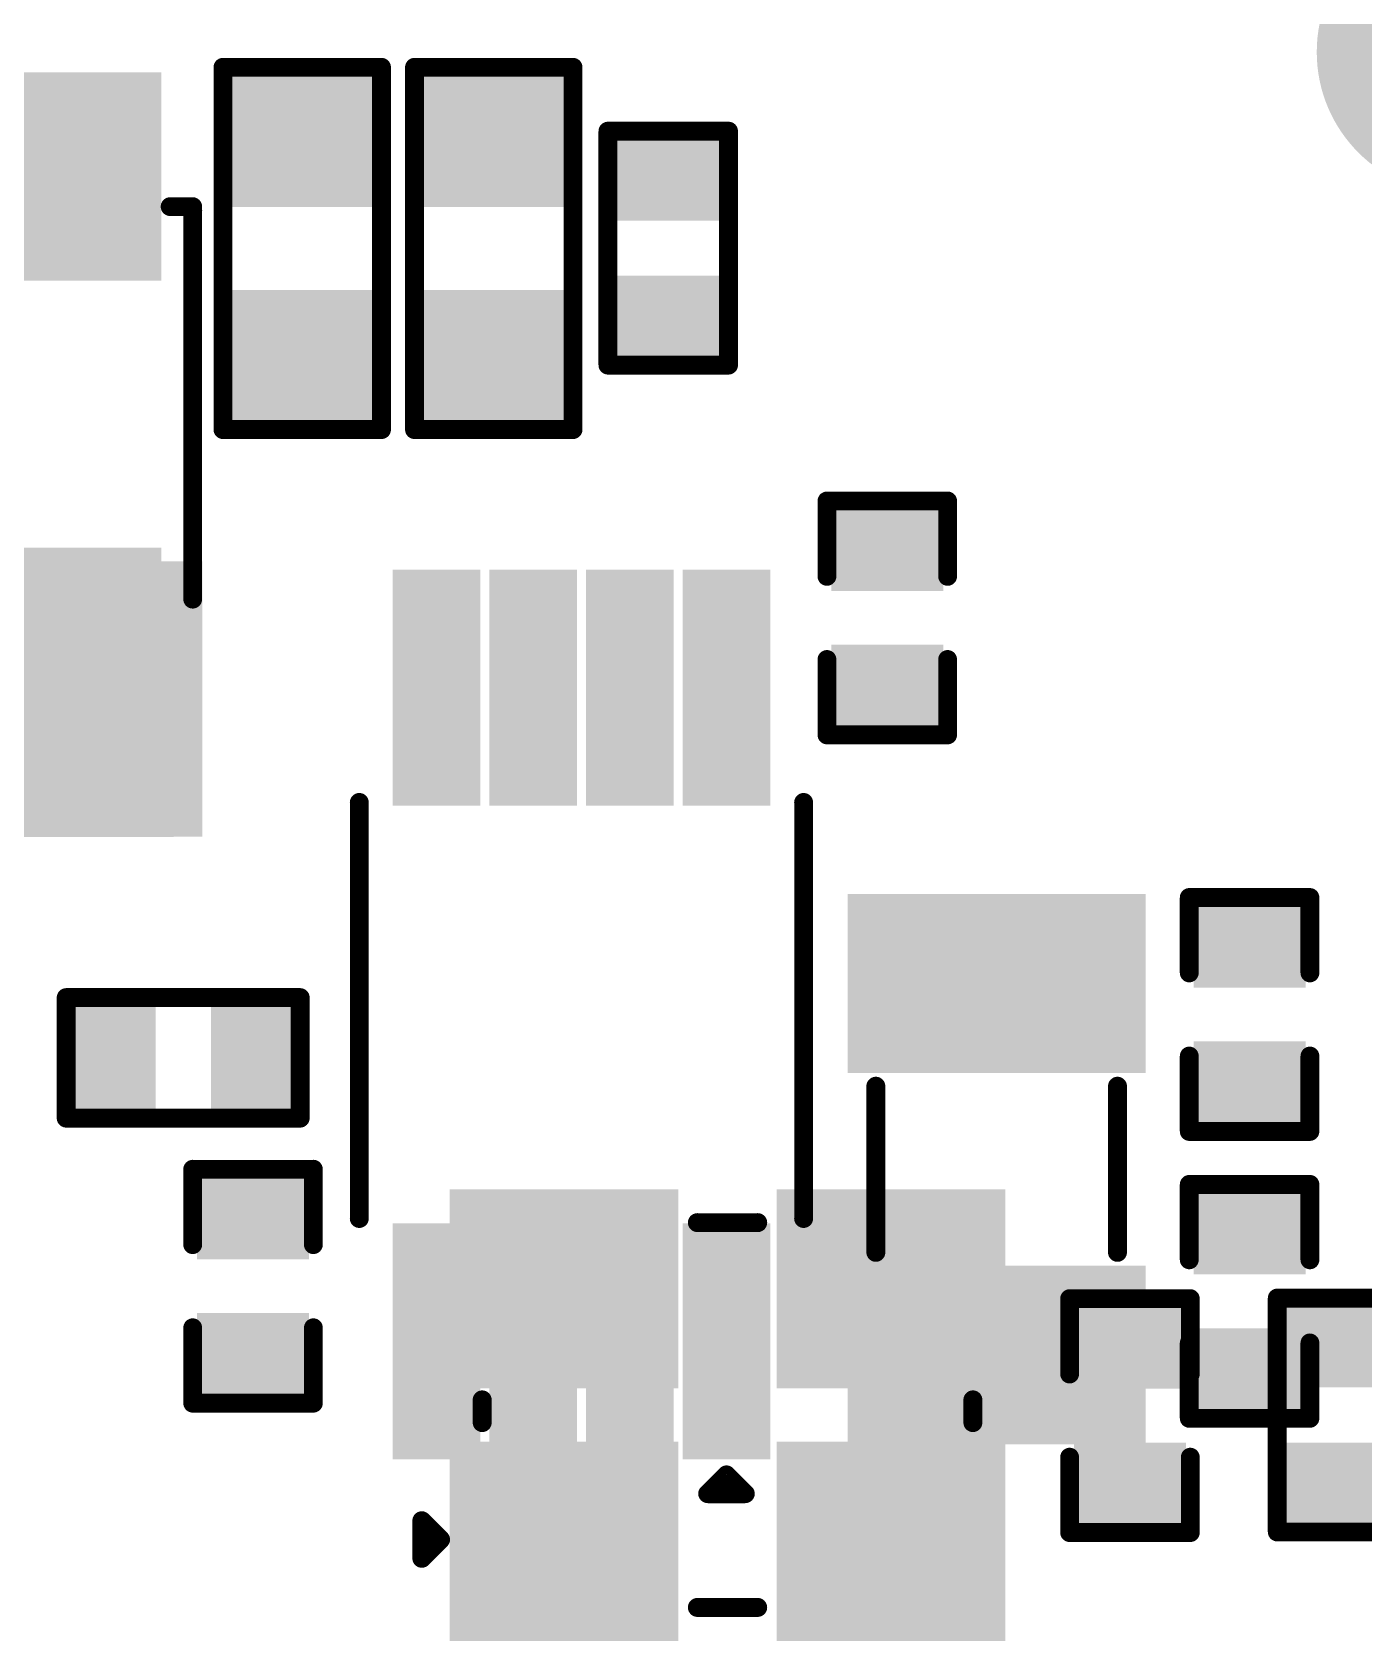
# Model space of a CAD drawing. Header units: inches. Extents: x -5 to 5450, y -4 to 5452.
# Drawn here: x 42.77 to 51.73, y 26.92 to 37.74 of the extents above; entities that cross this region are included whole.
import ezdxf

# ---------------------------------------------------------------- set-up
doc = ezdxf.new("R2010")
doc.units = ezdxf.units.IN
for name, color, linetype in [('Bottom Layer', 5, 'Continuous'), ('Bottom Overlay', 54, 'Continuous'), ('Bottom Paste', 16, 'Continuous'), ('Bottom Solder', 6, 'Continuous'), ('Ground', 76, 'Continuous'), ('Power', 16, 'Continuous'), ('Top Layer', 1, 'Continuous'), ('Top Overlay', 2, 'Continuous'), ('Top Paste', 8, 'Continuous'), ('Top Solder', 216, 'Continuous')]:
    doc.layers.add(name, color=color, linetype=linetype)

# ---------------------------------------------------------------- blocks, each defined once
blk = doc.blocks.new('SMD3215_2P_B_1')
at = {"layer": 'Bottom Layer'}
for points in [[(-1.75, 0.9), (-0.75, 0.9), (-0.75, -0.9), (-1.75, -0.9)], [(0.75, 0.9), (1.75, 0.9), (1.75, -0.9), (0.75, -0.9)]]:
    blk.add_hatch(color=5, dxfattribs=at).paths.add_polyline_path(points)
at = {"layer": 'Bottom Paste'}
for points in [[(-1.75, 0.9), (-0.75, 0.9), (-0.75, -0.9), (-1.75, -0.9)], [(0.75, 0.9), (1.75, 0.9), (1.75, -0.9), (0.75, -0.9)]]:
    blk.add_hatch(color=16, dxfattribs=at).paths.add_polyline_path(points)
at = {"layer": 'Bottom Solder'}
for points in [[(-1.852, 1.002), (-0.648, 1.002), (-0.648, -1.002), (-1.852, -1.002)], [(0.648, 1.002), (1.852, 1.002), (1.852, -1.002), (0.648, -1.002)]]:
    blk.add_hatch(color=6, dxfattribs=at).paths.add_polyline_path(points)
at = {"layer": 'Bottom Overlay'}
for points in [[(0.559, 0.813, 0.127, 0.127, 0), (-0.559, 0.813, 0.127, 0.127, 0)], [(0.559, -0.813, 0.127, 0.127, 0), (-0.559, -0.813, 0.127, 0.127, 0)]]:
    blk.add_lwpolyline(points, format="xyseb", dxfattribs=at)
for points in [[(-0.591, 0.813, 0.0635, 0.0635, 1), (-0.527, 0.813, 0.0635, 0.0635, 1)], [(0.527, 0.813, 0.0635, 0.0635, 1), (0.591, 0.813, 0.0635, 0.0635, 1)], [(-0.591, -0.813, 0.0635, 0.0635, 1), (-0.527, -0.813, 0.0635, 0.0635, 1)], [(0.527, -0.813, 0.0635, 0.0635, 1), (0.591, -0.813, 0.0635, 0.0635, 1)]]:
    blk.add_lwpolyline(points, format="xyseb", close=True, dxfattribs=at)
blk = doc.blocks.new('MCSJK_7U_12_00_10_10_80_B_10_3')
at = {"layer": 'Top Layer'}
for points in [[(-1.8, 1.45), (-0.4, 1.45), (-0.4, 0.25), (-1.8, 0.25)], [(0.4, 1.45), (1.8, 1.45), (1.8, 0.25), (0.4, 0.25)], [(-1.8, -0.25), (-0.4, -0.25), (-0.4, -1.45), (-1.8, -1.45)], [(0.4, -0.25), (1.8, -0.25), (1.8, -1.45), (0.4, -1.45)]]:
    blk.add_hatch(color=1, dxfattribs=at).paths.add_polyline_path(points)
at = {"layer": 'Top Paste'}
for points in [[(-1.8, 1.45), (-0.4, 1.45), (-0.4, 0.25), (-1.8, 0.25)], [(0.4, 1.45), (1.8, 1.45), (1.8, 0.25), (0.4, 0.25)], [(-1.8, -0.25), (-0.4, -0.25), (-0.4, -1.45), (-1.8, -1.45)], [(0.4, -0.25), (1.8, -0.25), (1.8, -1.45), (0.4, -1.45)]]:
    blk.add_hatch(color=8, dxfattribs=at).paths.add_polyline_path(points)
at = {"layer": 'Top Solder'}
for points in [[(-1.87, 1.52), (-0.33, 1.52), (-0.33, 0.18), (-1.87, 0.18)], [(0.33, 1.52), (1.87, 1.52), (1.87, 0.18), (0.33, 0.18)], [(-1.87, -0.18), (-0.33, -0.18), (-0.33, -1.52), (-1.87, -1.52)], [(0.33, -0.18), (1.87, -0.18), (1.87, -1.52), (0.33, -1.52)]]:
    blk.add_hatch(color=216, dxfattribs=at).paths.add_polyline_path(points)
at = {"layer": 'Top Overlay'}
for points in [[(-0.203, 1.295, 0.127, 0.127, 0), (0.203, 1.295, 0.127, 0.127, 0)], [(-1.651, -0.051, 0.127, 0.127, 0), (-1.651, 0.102, 0.127, 0.127, 0)], [(1.651, -0.051, 0.127, 0.127, 0), (1.651, 0.102, 0.127, 0.127, 0)], [(-2.057, -0.711, 0.127, 0.127, 0), (-1.93, -0.838, 0.127, 0.127, 0)], [(-2.057, -0.965, 0.127, 0.127, 0), (-2.057, -0.711, 0.127, 0.127, 0)], [(-2.057, -0.965, 0.127, 0.127, 0), (-1.93, -0.838, 0.127, 0.127, 0)], [(-0.203, -1.295, 0.127, 0.127, 0), (0.203, -1.295, 0.127, 0.127, 0)]]:
    blk.add_lwpolyline(points, format="xyseb", dxfattribs=at)
for points in [[(-0.235, 1.295, 0.0635, 0.0635, 1), (-0.171, 1.295, 0.0635, 0.0635, 1)], [(0.171, 1.295, 0.0635, 0.0635, 1), (0.235, 1.295, 0.0635, 0.0635, 1)], [(-1.683, 0.102, 0.0635, 0.0635, 1), (-1.619, 0.102, 0.0635, 0.0635, 1)], [(1.619, 0.102, 0.0635, 0.0635, 1), (1.683, 0.102, 0.0635, 0.0635, 1)], [(-1.683, -0.051, 0.0635, 0.0635, 1), (-1.619, -0.051, 0.0635, 0.0635, 1)], [(1.619, -0.051, 0.0635, 0.0635, 1), (1.683, -0.051, 0.0635, 0.0635, 1)], [(-2.089, -0.711, 0.0635, 0.0635, 1), (-2.026, -0.711, 0.0635, 0.0635, 1)], [(-2.089, -0.711, 0.0635, 0.0635, 1), (-2.026, -0.711, 0.0635, 0.0635, 1)], [(-1.962, -0.838, 0.0635, 0.0635, 1), (-1.899, -0.838, 0.0635, 0.0635, 1)], [(-1.962, -0.838, 0.0635, 0.0635, 1), (-1.899, -0.838, 0.0635, 0.0635, 1)], [(-2.089, -0.965, 0.0635, 0.0635, 1), (-2.026, -0.965, 0.0635, 0.0635, 1)], [(-2.089, -0.965, 0.0635, 0.0635, 1), (-2.026, -0.965, 0.0635, 0.0635, 1)], [(-0.235, -1.295, 0.0635, 0.0635, 1), (-0.171, -1.295, 0.0635, 0.0635, 1)], [(0.171, -1.295, 0.0635, 0.0635, 1), (0.235, -1.295, 0.0635, 0.0635, 1)]]:
    blk.add_lwpolyline(points, format="xyseb", close=True, dxfattribs=at)
blk = doc.blocks.new('MSOP_8_B_4')
at = {"layer": 'Bottom Layer'}
for points in [[(-2.925, 1.2), (-1.475, 1.2), (-1.475, 0.75), (-2.925, 0.75)], [(1.475, 1.2), (2.925, 1.2), (2.925, 0.75), (1.475, 0.75)], [(-2.925, 0.55), (-1.475, 0.55), (-1.475, 0.1), (-2.925, 0.1)], [(1.475, 0.55), (2.925, 0.55), (2.925, 0.1), (1.475, 0.1)], [(-2.925, -0.1), (-1.475, -0.1), (-1.475, -0.55), (-2.925, -0.55)], [(1.475, -0.1), (2.925, -0.1), (2.925, -0.55), (1.475, -0.55)], [(-2.925, -0.75), (-1.475, -0.75), (-1.475, -1.2), (-2.925, -1.2)], [(1.475, -0.75), (2.925, -0.75), (2.925, -1.2), (1.475, -1.2)]]:
    blk.add_hatch(color=5, dxfattribs=at).paths.add_polyline_path(points)
at = {"layer": 'Bottom Paste'}
for points in [[(-2.925, 1.2), (-1.475, 1.2), (-1.475, 0.75), (-2.925, 0.75)], [(1.475, 1.2), (2.925, 1.2), (2.925, 0.75), (1.475, 0.75)], [(-2.925, 0.55), (-1.475, 0.55), (-1.475, 0.1), (-2.925, 0.1)], [(1.475, 0.55), (2.925, 0.55), (2.925, 0.1), (1.475, 0.1)], [(-2.925, -0.1), (-1.475, -0.1), (-1.475, -0.55), (-2.925, -0.55)], [(1.475, -0.1), (2.925, -0.1), (2.925, -0.55), (1.475, -0.55)], [(-2.925, -0.75), (-1.475, -0.75), (-1.475, -1.2), (-2.925, -1.2)], [(1.475, -0.75), (2.925, -0.75), (2.925, -1.2), (1.475, -1.2)]]:
    blk.add_hatch(color=16, dxfattribs=at).paths.add_polyline_path(points)
at = {"layer": 'Bottom Solder'}
for points in [[(-2.995, 1.27), (-1.405, 1.27), (-1.405, 0.68), (-2.995, 0.68)], [(1.405, 1.27), (2.995, 1.27), (2.995, 0.68), (1.405, 0.68)], [(-2.995, 0.62), (-1.405, 0.62), (-1.405, 0.03), (-2.995, 0.03)], [(1.405, 0.62), (2.995, 0.62), (2.995, 0.03), (1.405, 0.03)], [(-2.995, -0.03), (-1.405, -0.03), (-1.405, -0.62), (-2.995, -0.62)], [(1.405, -0.03), (2.995, -0.03), (2.995, -0.62), (1.405, -0.62)], [(-2.995, -0.68), (-1.405, -0.68), (-1.405, -1.27), (-2.995, -1.27)], [(1.405, -0.68), (2.995, -0.68), (2.995, -1.27), (1.405, -1.27)]]:
    blk.add_hatch(color=6, dxfattribs=at).paths.add_polyline_path(points)
at = {"layer": 'Bottom Overlay'}
for points in [[(-1.373, 1.495, 0.127, 0.127, 0), (1.427, 1.495, 0.127, 0.127, 0)], [(-3.226, -0.849, 0.127, 0.127, 0), (-3.099, -0.976, 0.127, 0.127, 0)], [(-3.226, -0.849, 0.127, 0.127, 0), (-3.226, -1.103, 0.127, 0.127, 0)], [(-3.099, -0.976, 0.127, 0.127, 0), (-3.226, -1.103, 0.127, 0.127, 0)], [(-1.373, -1.495, 0.127, 0.127, 0), (1.427, -1.495, 0.127, 0.127, 0)]]:
    blk.add_lwpolyline(points, format="xyseb", dxfattribs=at)
for points in [[(-1.405, 1.495, 0.0635, 0.0635, 1), (-1.341, 1.495, 0.0635, 0.0635, 1)], [(1.395, 1.495, 0.0635, 0.0635, 1), (1.459, 1.495, 0.0635, 0.0635, 1)], [(-3.257, -0.849, 0.0635, 0.0635, 1), (-3.194, -0.849, 0.0635, 0.0635, 1)], [(-3.257, -0.849, 0.0635, 0.0635, 1), (-3.194, -0.849, 0.0635, 0.0635, 1)], [(-3.13, -0.976, 0.0635, 0.0635, 1), (-3.067, -0.976, 0.0635, 0.0635, 1)], [(-3.13, -0.976, 0.0635, 0.0635, 1), (-3.067, -0.976, 0.0635, 0.0635, 1)], [(-3.257, -1.103, 0.0635, 0.0635, 1), (-3.194, -1.103, 0.0635, 0.0635, 1)], [(-3.257, -1.103, 0.0635, 0.0635, 1), (-3.194, -1.103, 0.0635, 0.0635, 1)], [(-1.405, -1.495, 0.0635, 0.0635, 1), (-1.341, -1.495, 0.0635, 0.0635, 1)], [(1.395, -1.495, 0.0635, 0.0635, 1), (1.459, -1.495, 0.0635, 0.0635, 1)]]:
    blk.add_lwpolyline(points, format="xyseb", close=True, dxfattribs=at)
blk = doc.blocks.new('TL3340AF160QG_B_20')
at = {"layer": 'Ground'}
h = blk.add_hatch(color=76, dxfattribs=at)
edge = h.paths.add_edge_path()
edge.add_arc((-2.125, -0.075), 0.958, 0, 360)
at = {"layer": 'Power'}
h = blk.add_hatch(color=16, dxfattribs=at)
edge = h.paths.add_edge_path()
edge.add_arc((-2.125, -0.075), 0.958, 0, 360)
blk = doc.blocks.new('R___0603_B_22')
at = {"layer": 'Bottom Layer'}
for points in [[(-1.143, -0.4445), (-1.143, 0.4445), (-0.381, 0.4445), (-0.381, -0.4445)], [(0.381, -0.4445), (0.381, 0.4445), (1.143, 0.4445), (1.143, -0.4445)]]:
    blk.add_hatch(color=5, dxfattribs=at).paths.add_polyline_path(points)
at = {"layer": 'Bottom Paste'}
for points in [[(-1.143, -0.4445), (-1.143, 0.4445), (-0.381, 0.4445), (-0.381, -0.4445)], [(0.381, -0.4445), (0.381, 0.4445), (1.143, 0.4445), (1.143, -0.4445)]]:
    blk.add_hatch(color=16, dxfattribs=at).paths.add_polyline_path(points)
at = {"layer": 'Bottom Solder'}
for points in [[(-1.2446, -0.5461), (-1.2446, 0.5461), (-0.2794, 0.5461), (-0.2794, -0.5461)], [(0.2794, -0.5461), (0.2794, 0.5461), (1.2446, 0.5461), (1.2446, -0.5461)]]:
    blk.add_hatch(color=6, dxfattribs=at).paths.add_polyline_path(points)
at = {"layer": 'Bottom Overlay'}
for points in [[(1.2192, 0.5334, 0.127, 0.127, 0), (-1.2192, 0.5334, 0.127, 0.127, 0)], [(-1.2192, -0.5334, 0.127, 0.127, 0), (-1.2192, 0.5334, 0.127, 0.127, 0)], [(1.2192, -0.5334, 0.127, 0.127, 0), (1.2192, 0.5334, 0.127, 0.127, 0)], [(1.2192, -0.5334, 0.127, 0.127, 0), (-1.2192, -0.5334, 0.127, 0.127, 0)]]:
    blk.add_lwpolyline(points, format="xyseb", dxfattribs=at)
for points in [[(-1.25095, 0.5334, 0.0635, 0.0635, 1), (-1.18745, 0.5334, 0.0635, 0.0635, 1)], [(-1.25095, 0.5334, 0.0635, 0.0635, 1), (-1.18745, 0.5334, 0.0635, 0.0635, 1)], [(1.18745, 0.5334, 0.0635, 0.0635, 1), (1.25095, 0.5334, 0.0635, 0.0635, 1)], [(1.18745, 0.5334, 0.0635, 0.0635, 1), (1.25095, 0.5334, 0.0635, 0.0635, 1)], [(-1.25095, -0.5334, 0.0635, 0.0635, 1), (-1.18745, -0.5334, 0.0635, 0.0635, 1)], [(-1.25095, -0.5334, 0.0635, 0.0635, 1), (-1.18745, -0.5334, 0.0635, 0.0635, 1)], [(1.18745, -0.5334, 0.0635, 0.0635, 1), (1.25095, -0.5334, 0.0635, 0.0635, 1)], [(1.18745, -0.5334, 0.0635, 0.0635, 1), (1.25095, -0.5334, 0.0635, 0.0635, 1)]]:
    blk.add_lwpolyline(points, format="xyseb", close=True, dxfattribs=at)
blk = doc.blocks.new('R___0603_B_23')
at = {"layer": 'Bottom Layer'}
for points in [[(-1.143, -0.4445), (-1.143, 0.4445), (-0.381, 0.4445), (-0.381, -0.4445)], [(0.381, -0.4445), (0.381, 0.4445), (1.143, 0.4445), (1.143, -0.4445)]]:
    blk.add_hatch(color=5, dxfattribs=at).paths.add_polyline_path(points)
at = {"layer": 'Bottom Paste'}
for points in [[(-1.143, -0.4445), (-1.143, 0.4445), (-0.381, 0.4445), (-0.381, -0.4445)], [(0.381, -0.4445), (0.381, 0.4445), (1.143, 0.4445), (1.143, -0.4445)]]:
    blk.add_hatch(color=16, dxfattribs=at).paths.add_polyline_path(points)
at = {"layer": 'Bottom Solder'}
for points in [[(-1.2446, -0.5461), (-1.2446, 0.5461), (-0.2794, 0.5461), (-0.2794, -0.5461)], [(0.2794, -0.5461), (0.2794, 0.5461), (1.2446, 0.5461), (1.2446, -0.5461)]]:
    blk.add_hatch(color=6, dxfattribs=at).paths.add_polyline_path(points)
at = {"layer": 'Bottom Overlay'}
for points in [[(1.2192, 0.5334, 0.127, 0.127, 0), (-1.2192, 0.5334, 0.127, 0.127, 0)], [(-1.2192, -0.5334, 0.127, 0.127, 0), (-1.2192, 0.5334, 0.127, 0.127, 0)], [(1.2192, -0.5334, 0.127, 0.127, 0), (1.2192, 0.5334, 0.127, 0.127, 0)], [(1.2192, -0.5334, 0.127, 0.127, 0), (-1.2192, -0.5334, 0.127, 0.127, 0)]]:
    blk.add_lwpolyline(points, format="xyseb", dxfattribs=at)
for points in [[(-1.25095, 0.5334, 0.0635, 0.0635, 1), (-1.18745, 0.5334, 0.0635, 0.0635, 1)], [(-1.25095, 0.5334, 0.0635, 0.0635, 1), (-1.18745, 0.5334, 0.0635, 0.0635, 1)], [(1.18745, 0.5334, 0.0635, 0.0635, 1), (1.25095, 0.5334, 0.0635, 0.0635, 1)], [(1.18745, 0.5334, 0.0635, 0.0635, 1), (1.25095, 0.5334, 0.0635, 0.0635, 1)], [(-1.25095, -0.5334, 0.0635, 0.0635, 1), (-1.18745, -0.5334, 0.0635, 0.0635, 1)], [(-1.25095, -0.5334, 0.0635, 0.0635, 1), (-1.18745, -0.5334, 0.0635, 0.0635, 1)], [(1.18745, -0.5334, 0.0635, 0.0635, 1), (1.25095, -0.5334, 0.0635, 0.0635, 1)], [(1.18745, -0.5334, 0.0635, 0.0635, 1), (1.25095, -0.5334, 0.0635, 0.0635, 1)]]:
    blk.add_lwpolyline(points, format="xyseb", close=True, dxfattribs=at)
blk = doc.blocks.new('R___0402_B_24')
at = {"layer": 'Bottom Layer'}
for points in [[(-0.241, 0.317), (-0.241, -0.318), (-0.699, -0.318), (-0.699, 0.317)], [(0.699, 0.317), (0.699, -0.318), (0.241, -0.318), (0.241, 0.317)]]:
    blk.add_hatch(color=5, dxfattribs=at).paths.add_polyline_path(points)
at = {"layer": 'Bottom Paste'}
for points in [[(-0.241, 0.317), (-0.241, -0.318), (-0.699, -0.318), (-0.699, 0.317)], [(0.699, 0.317), (0.699, -0.318), (0.241, -0.318), (0.241, 0.317)]]:
    blk.add_hatch(color=16, dxfattribs=at).paths.add_polyline_path(points)
at = {"layer": 'Bottom Solder'}
for points in [[(-0.186, 0.373), (-0.186, -0.373), (-0.754, -0.373), (-0.754, 0.373)], [(0.754, 0.373), (0.754, -0.373), (0.186, -0.373), (0.186, 0.373)]]:
    blk.add_hatch(color=6, dxfattribs=at).paths.add_polyline_path(points)
at = {"layer": 'Bottom Overlay'}
for points in [[(-0.787, -0.406, 0.127, 0.127, 0), (-0.787, 0.406, 0.127, 0.127, 0)], [(-0.787, 0.406, 0.127, 0.127, 0), (0.787, 0.406, 0.127, 0.127, 0)], [(-0.813, 0.432, 0.00323, 0.00323, 0), (0.813, 0.432, 0.00323, 0.00323, 0)], [(0.787, -0.406, 0.127, 0.127, 0), (0.787, 0.406, 0.127, 0.127, 0)], [(-0.787, -0.406, 0.127, 0.127, 0), (0.787, -0.406, 0.127, 0.127, 0)]]:
    blk.add_lwpolyline(points, format="xyseb", dxfattribs=at)
for points in [[(-0.819, 0.406, 0.0635, 0.0635, 1), (-0.756, 0.406, 0.0635, 0.0635, 1)], [(-0.819, 0.406, 0.0635, 0.0635, 1), (-0.756, 0.406, 0.0635, 0.0635, 1)], [(-0.814, 0.432, 0.00161, 0.00161, 1), (-0.812, 0.432, 0.00161, 0.00161, 1)], [(0.756, 0.406, 0.0635, 0.0635, 1), (0.819, 0.406, 0.0635, 0.0635, 1)], [(0.756, 0.406, 0.0635, 0.0635, 1), (0.819, 0.406, 0.0635, 0.0635, 1)], [(0.812, 0.432, 0.00161, 0.00161, 1), (0.814, 0.432, 0.00161, 0.00161, 1)], [(-0.819, -0.406, 0.0635, 0.0635, 1), (-0.756, -0.406, 0.0635, 0.0635, 1)], [(-0.819, -0.406, 0.0635, 0.0635, 1), (-0.756, -0.406, 0.0635, 0.0635, 1)], [(0.756, -0.406, 0.0635, 0.0635, 1), (0.819, -0.406, 0.0635, 0.0635, 1)], [(0.756, -0.406, 0.0635, 0.0635, 1), (0.819, -0.406, 0.0635, 0.0635, 1)]]:
    blk.add_lwpolyline(points, format="xyseb", close=True, dxfattribs=at)
blk = doc.blocks.new('R___0402_B_25')
at = {"layer": 'Bottom Layer'}
for points in [[(-0.241, 0.318), (-0.241, -0.318), (-0.699, -0.318), (-0.699, 0.318)], [(0.699, 0.318), (0.699, -0.318), (0.241, -0.318), (0.241, 0.318)]]:
    blk.add_hatch(color=5, dxfattribs=at).paths.add_polyline_path(points)
at = {"layer": 'Bottom Paste'}
for points in [[(-0.241, 0.318), (-0.241, -0.318), (-0.699, -0.318), (-0.699, 0.318)], [(0.699, 0.318), (0.699, -0.318), (0.241, -0.318), (0.241, 0.318)]]:
    blk.add_hatch(color=16, dxfattribs=at).paths.add_polyline_path(points)
at = {"layer": 'Bottom Solder'}
for points in [[(-0.186, 0.373), (-0.186, -0.373), (-0.754, -0.373), (-0.754, 0.373)], [(0.754, 0.373), (0.754, -0.373), (0.186, -0.373), (0.186, 0.373)]]:
    blk.add_hatch(color=6, dxfattribs=at).paths.add_polyline_path(points)
at = {"layer": 'Bottom Overlay'}
for points in [[(-0.787, 0.406, 0.127, 0.127, 0), (0.787, 0.406, 0.127, 0.127, 0)], [(-0.787, 0.406, 0.127, 0.127, 0), (-0.787, -0.406, 0.127, 0.127, 0)], [(-0.813, 0.432, 0.00323, 0.00323, 0), (0.813, 0.432, 0.00323, 0.00323, 0)], [(0.787, 0.406, 0.127, 0.127, 0), (0.787, -0.406, 0.127, 0.127, 0)], [(-0.787, -0.406, 0.127, 0.127, 0), (0.787, -0.406, 0.127, 0.127, 0)]]:
    blk.add_lwpolyline(points, format="xyseb", dxfattribs=at)
for points in [[(-0.819, 0.406, 0.0635, 0.0635, 1), (-0.756, 0.406, 0.0635, 0.0635, 1)], [(-0.819, 0.406, 0.0635, 0.0635, 1), (-0.756, 0.406, 0.0635, 0.0635, 1)], [(-0.814, 0.432, 0.00161, 0.00161, 1), (-0.812, 0.432, 0.00161, 0.00161, 1)], [(0.756, 0.406, 0.0635, 0.0635, 1), (0.819, 0.406, 0.0635, 0.0635, 1)], [(0.756, 0.406, 0.0635, 0.0635, 1), (0.819, 0.406, 0.0635, 0.0635, 1)], [(0.812, 0.432, 0.00161, 0.00161, 1), (0.814, 0.432, 0.00161, 0.00161, 1)], [(-0.819, -0.406, 0.0635, 0.0635, 1), (-0.756, -0.406, 0.0635, 0.0635, 1)], [(-0.819, -0.406, 0.0635, 0.0635, 1), (-0.756, -0.406, 0.0635, 0.0635, 1)], [(0.756, -0.406, 0.0635, 0.0635, 1), (0.819, -0.406, 0.0635, 0.0635, 1)], [(0.756, -0.406, 0.0635, 0.0635, 1), (0.819, -0.406, 0.0635, 0.0635, 1)]]:
    blk.add_lwpolyline(points, format="xyseb", close=True, dxfattribs=at)
blk = doc.blocks.new('R___0402_75')
at = {"layer": 'Top Layer'}
for points in [[(-0.699, -0.318), (-0.699, 0.318), (-0.241, 0.318), (-0.241, -0.318)], [(0.241, -0.318), (0.241, 0.318), (0.699, 0.318), (0.699, -0.318)]]:
    blk.add_hatch(color=1, dxfattribs=at).paths.add_polyline_path(points)
at = {"layer": 'Top Paste'}
for points in [[(-0.699, -0.318), (-0.699, 0.318), (-0.241, 0.318), (-0.241, -0.318)], [(0.241, -0.318), (0.241, 0.318), (0.699, 0.318), (0.699, -0.318)]]:
    blk.add_hatch(color=8, dxfattribs=at).paths.add_polyline_path(points)
at = {"layer": 'Top Solder'}
for points in [[(-0.754, -0.373), (-0.754, 0.373), (-0.186, 0.373), (-0.186, -0.373)], [(0.186, -0.373), (0.186, 0.373), (0.754, 0.373), (0.754, -0.373)]]:
    blk.add_hatch(color=216, dxfattribs=at).paths.add_polyline_path(points)
at = {"layer": 'Top Overlay'}
for points in [[(-0.787, 0.406, 0.127, 0.127, 0), (0.787, 0.406, 0.127, 0.127, 0)], [(-0.787, 0.406, 0.127, 0.127, 0), (-0.787, -0.406, 0.127, 0.127, 0)], [(0.787, 0.406, 0.127, 0.127, 0), (0.787, -0.406, 0.127, 0.127, 0)], [(-0.787, -0.406, 0.127, 0.127, 0), (0.787, -0.406, 0.127, 0.127, 0)], [(-0.813, -0.432, 0.00323, 0.00323, 0), (0.813, -0.432, 0.00323, 0.00323, 0)]]:
    blk.add_lwpolyline(points, format="xyseb", dxfattribs=at)
for points in [[(-0.819, 0.406, 0.0635, 0.0635, 1), (-0.756, 0.406, 0.0635, 0.0635, 1)], [(-0.819, 0.406, 0.0635, 0.0635, 1), (-0.756, 0.406, 0.0635, 0.0635, 1)], [(0.756, 0.406, 0.0635, 0.0635, 1), (0.819, 0.406, 0.0635, 0.0635, 1)], [(0.756, 0.406, 0.0635, 0.0635, 1), (0.819, 0.406, 0.0635, 0.0635, 1)], [(-0.819, -0.406, 0.0635, 0.0635, 1), (-0.756, -0.406, 0.0635, 0.0635, 1)], [(-0.819, -0.406, 0.0635, 0.0635, 1), (-0.756, -0.406, 0.0635, 0.0635, 1)], [(-0.814, -0.432, 0.00161, 0.00161, 1), (-0.812, -0.432, 0.00161, 0.00161, 1)], [(0.756, -0.406, 0.0635, 0.0635, 1), (0.819, -0.406, 0.0635, 0.0635, 1)], [(0.756, -0.406, 0.0635, 0.0635, 1), (0.819, -0.406, 0.0635, 0.0635, 1)], [(0.812, -0.432, 0.00161, 0.00161, 1), (0.814, -0.432, 0.00161, 0.00161, 1)]]:
    blk.add_lwpolyline(points, format="xyseb", close=True, dxfattribs=at)
blk = doc.blocks.new('SOD_123F_B_161')
at = {"layer": 'Bottom Layer'}
for points in [[(-2.2, -0.6), (-2.2, 0.6), (-1, 0.6), (-1, -0.6)], [(1, -0.6), (1, 0.6), (2.2, 0.6), (2.2, -0.6)], [(1, -0.6), (1, 0.6), (2.2, 0.6), (2.2, -0.6)]]:
    blk.add_hatch(color=5, dxfattribs=at).paths.add_polyline_path(points)
at = {"layer": 'Bottom Overlay'}
for points in [[(0.99, 0.686), (2.844, 0.686), (2.844, 0.978), (0.99, 0.978)], [(2.145, -0.788), (2.845, -0.788), (2.845, 0.787), (2.145, 0.787)], [(0.99, -0.978), (2.844, -0.978), (2.844, -0.686), (0.99, -0.686)]]:
    blk.add_hatch(color=54, dxfattribs=at).paths.add_polyline_path(points)
at = {"layer": 'Bottom Paste'}
for points in [[(-2.2, -0.6), (-2.2, 0.6), (-1, 0.6), (-1, -0.6)], [(1, -0.6), (1, 0.6), (2.2, 0.6), (2.2, -0.6)], [(1, -0.6), (1, 0.6), (2.2, 0.6), (2.2, -0.6)]]:
    blk.add_hatch(color=16, dxfattribs=at).paths.add_polyline_path(points)
at = {"layer": 'Bottom Solder'}
for points in [[(-2.302, -0.702), (-2.302, 0.702), (-0.898, 0.702), (-0.898, -0.702)], [(0.898, -0.702), (0.898, 0.702), (2.302, 0.702), (2.302, -0.702)], [(0.898, -0.702), (0.898, 0.702), (2.302, 0.702), (2.302, -0.702)]]:
    blk.add_hatch(color=6, dxfattribs=at).paths.add_polyline_path(points)
at = {"layer": 'Bottom Overlay'}
for points in [[(-1.397, 0.762, 0.127, 0.127, 0), (-1.397, 0.914, 0.127, 0.127, 0)], [(1.245, 0.914, 0.127, 0.127, 0), (-1.372, 0.914, 0.127, 0.127, 0)], [(-1.397, -0.914, 0.127, 0.127, 0), (-1.397, -0.762, 0.127, 0.127, 0)], [(1.321, -0.914, 0.127, 0.127, 0), (-1.372, -0.914, 0.127, 0.127, 0)]]:
    blk.add_lwpolyline(points, format="xyseb", dxfattribs=at)
for points in [[(-1.429, 0.914, 0.0635, 0.0635, 1), (-1.366, 0.914, 0.0635, 0.0635, 1)], [(-1.404, 0.914, 0.0635, 0.0635, 1), (-1.34, 0.914, 0.0635, 0.0635, 1)], [(1.213, 0.914, 0.0635, 0.0635, 1), (1.276, 0.914, 0.0635, 0.0635, 1)], [(-1.429, 0.762, 0.0635, 0.0635, 1), (-1.366, 0.762, 0.0635, 0.0635, 1)], [(-1.429, -0.762, 0.0635, 0.0635, 1), (-1.366, -0.762, 0.0635, 0.0635, 1)], [(-1.429, -0.914, 0.0635, 0.0635, 1), (-1.366, -0.914, 0.0635, 0.0635, 1)], [(-1.404, -0.914, 0.0635, 0.0635, 1), (-1.34, -0.914, 0.0635, 0.0635, 1)], [(1.289, -0.914, 0.0635, 0.0635, 1), (1.353, -0.914, 0.0635, 0.0635, 1)]]:
    blk.add_lwpolyline(points, format="xyseb", close=True, dxfattribs=at)
blk = doc.blocks.new('C___0402_B_173')
at = {"layer": 'Bottom Layer'}
for points in [[(-0.241, 0.318), (-0.241, -0.318), (-0.699, -0.318), (-0.699, 0.318)], [(0.699, 0.318), (0.699, -0.318), (0.241, -0.318), (0.241, 0.318)]]:
    blk.add_hatch(color=5, dxfattribs=at).paths.add_polyline_path(points)
at = {"layer": 'Bottom Paste'}
for points in [[(-0.241, 0.318), (-0.241, -0.318), (-0.699, -0.318), (-0.699, 0.318)], [(0.699, 0.318), (0.699, -0.318), (0.241, -0.318), (0.241, 0.318)]]:
    blk.add_hatch(color=16, dxfattribs=at).paths.add_polyline_path(points)
at = {"layer": 'Bottom Solder'}
for points in [[(-0.181, 0.377), (-0.181, -0.377), (-0.758, -0.377), (-0.758, 0.377)], [(0.758, 0.377), (0.758, -0.377), (0.181, -0.377), (0.181, 0.377)]]:
    blk.add_hatch(color=6, dxfattribs=at).paths.add_polyline_path(points)
at = {"layer": 'Bottom Overlay'}
for points in [[(-0.787, 0.406, 0.127, 0.127, 0), (-0.279, 0.406, 0.127, 0.127, 0)], [(-0.787, 0.406, 0.127, 0.127, 0), (-0.787, -0.406, 0.127, 0.127, 0)], [(0.279, 0.406, 0.127, 0.127, 0), (0.787, 0.406, 0.127, 0.127, 0)], [(0.787, 0.406, 0.127, 0.127, 0), (0.787, -0.406, 0.127, 0.127, 0)], [(-0.787, -0.406, 0.127, 0.127, 0), (-0.279, -0.406, 0.127, 0.127, 0)], [(0.279, -0.406, 0.127, 0.127, 0), (0.787, -0.406, 0.127, 0.127, 0)]]:
    blk.add_lwpolyline(points, format="xyseb", dxfattribs=at)
for points in [[(-0.819, 0.406, 0.0635, 0.0635, 1), (-0.756, 0.406, 0.0635, 0.0635, 1)], [(-0.819, 0.406, 0.0635, 0.0635, 1), (-0.756, 0.406, 0.0635, 0.0635, 1)], [(-0.311, 0.406, 0.0635, 0.0635, 1), (-0.248, 0.406, 0.0635, 0.0635, 1)], [(0.248, 0.406, 0.0635, 0.0635, 1), (0.311, 0.406, 0.0635, 0.0635, 1)], [(0.756, 0.406, 0.0635, 0.0635, 1), (0.819, 0.406, 0.0635, 0.0635, 1)], [(0.756, 0.406, 0.0635, 0.0635, 1), (0.819, 0.406, 0.0635, 0.0635, 1)], [(-0.819, -0.406, 0.0635, 0.0635, 1), (-0.756, -0.406, 0.0635, 0.0635, 1)], [(-0.819, -0.406, 0.0635, 0.0635, 1), (-0.756, -0.406, 0.0635, 0.0635, 1)], [(-0.311, -0.406, 0.0635, 0.0635, 1), (-0.248, -0.406, 0.0635, 0.0635, 1)], [(0.248, -0.406, 0.0635, 0.0635, 1), (0.311, -0.406, 0.0635, 0.0635, 1)], [(0.756, -0.406, 0.0635, 0.0635, 1), (0.819, -0.406, 0.0635, 0.0635, 1)], [(0.756, -0.406, 0.0635, 0.0635, 1), (0.819, -0.406, 0.0635, 0.0635, 1)]]:
    blk.add_lwpolyline(points, format="xyseb", close=True, dxfattribs=at)
blk = doc.blocks.new('C___0402_B_174')
at = {"layer": 'Bottom Layer'}
for points in [[(-0.241, 0.318), (-0.241, -0.318), (-0.699, -0.318), (-0.699, 0.318)], [(0.699, 0.318), (0.699, -0.318), (0.241, -0.318), (0.241, 0.318)]]:
    blk.add_hatch(color=5, dxfattribs=at).paths.add_polyline_path(points)
at = {"layer": 'Bottom Paste'}
for points in [[(-0.241, 0.318), (-0.241, -0.318), (-0.699, -0.318), (-0.699, 0.318)], [(0.699, 0.318), (0.699, -0.318), (0.241, -0.318), (0.241, 0.318)]]:
    blk.add_hatch(color=16, dxfattribs=at).paths.add_polyline_path(points)
at = {"layer": 'Bottom Solder'}
for points in [[(-0.181, 0.377), (-0.181, -0.377), (-0.758, -0.377), (-0.758, 0.377)], [(0.758, 0.377), (0.758, -0.377), (0.181, -0.377), (0.181, 0.377)]]:
    blk.add_hatch(color=6, dxfattribs=at).paths.add_polyline_path(points)
at = {"layer": 'Bottom Overlay'}
for points in [[(-0.279, 0.406, 0.127, 0.127, 0), (-0.787, 0.406, 0.127, 0.127, 0)], [(-0.787, -0.406, 0.127, 0.127, 0), (-0.787, 0.406, 0.127, 0.127, 0)], [(0.787, 0.406, 0.127, 0.127, 0), (0.279, 0.406, 0.127, 0.127, 0)], [(0.787, -0.406, 0.127, 0.127, 0), (0.787, 0.406, 0.127, 0.127, 0)], [(-0.279, -0.406, 0.127, 0.127, 0), (-0.787, -0.406, 0.127, 0.127, 0)], [(0.787, -0.406, 0.127, 0.127, 0), (0.279, -0.406, 0.127, 0.127, 0)]]:
    blk.add_lwpolyline(points, format="xyseb", dxfattribs=at)
for points in [[(-0.819, 0.406, 0.0635, 0.0635, 1), (-0.756, 0.406, 0.0635, 0.0635, 1)], [(-0.819, 0.406, 0.0635, 0.0635, 1), (-0.756, 0.406, 0.0635, 0.0635, 1)], [(-0.311, 0.406, 0.0635, 0.0635, 1), (-0.248, 0.406, 0.0635, 0.0635, 1)], [(0.248, 0.406, 0.0635, 0.0635, 1), (0.311, 0.406, 0.0635, 0.0635, 1)], [(0.756, 0.406, 0.0635, 0.0635, 1), (0.819, 0.406, 0.0635, 0.0635, 1)], [(0.756, 0.406, 0.0635, 0.0635, 1), (0.819, 0.406, 0.0635, 0.0635, 1)], [(-0.819, -0.406, 0.0635, 0.0635, 1), (-0.756, -0.406, 0.0635, 0.0635, 1)], [(-0.819, -0.406, 0.0635, 0.0635, 1), (-0.756, -0.406, 0.0635, 0.0635, 1)], [(-0.311, -0.406, 0.0635, 0.0635, 1), (-0.248, -0.406, 0.0635, 0.0635, 1)], [(0.248, -0.406, 0.0635, 0.0635, 1), (0.311, -0.406, 0.0635, 0.0635, 1)], [(0.756, -0.406, 0.0635, 0.0635, 1), (0.819, -0.406, 0.0635, 0.0635, 1)], [(0.756, -0.406, 0.0635, 0.0635, 1), (0.819, -0.406, 0.0635, 0.0635, 1)]]:
    blk.add_lwpolyline(points, format="xyseb", close=True, dxfattribs=at)
blk = doc.blocks.new('____0402_B_175')
at = {"layer": 'Bottom Layer'}
for points in [[(-0.241, 0.318), (-0.241, -0.318), (-0.699, -0.318), (-0.699, 0.318)], [(0.699, 0.318), (0.699, -0.318), (0.241, -0.318), (0.241, 0.318)]]:
    blk.add_hatch(color=5, dxfattribs=at).paths.add_polyline_path(points)
at = {"layer": 'Bottom Paste'}
for points in [[(-0.241, 0.318), (-0.241, -0.318), (-0.699, -0.318), (-0.699, 0.318)], [(0.699, 0.318), (0.699, -0.318), (0.241, -0.318), (0.241, 0.318)]]:
    blk.add_hatch(color=16, dxfattribs=at).paths.add_polyline_path(points)
at = {"layer": 'Bottom Solder'}
for points in [[(-0.181, 0.377), (-0.181, -0.377), (-0.758, -0.377), (-0.758, 0.377)], [(0.758, 0.377), (0.758, -0.377), (0.181, -0.377), (0.181, 0.377)]]:
    blk.add_hatch(color=6, dxfattribs=at).paths.add_polyline_path(points)
at = {"layer": 'Bottom Overlay'}
for points in [[(-0.787, 0.406, 0.127, 0.127, 0), (-0.279, 0.406, 0.127, 0.127, 0)], [(-0.787, 0.406, 0.127, 0.127, 0), (-0.787, -0.406, 0.127, 0.127, 0)], [(0.279, 0.406, 0.127, 0.127, 0), (0.787, 0.406, 0.127, 0.127, 0)], [(0.787, 0.406, 0.127, 0.127, 0), (0.787, -0.406, 0.127, 0.127, 0)], [(-0.787, -0.406, 0.127, 0.127, 0), (-0.279, -0.406, 0.127, 0.127, 0)], [(0.279, -0.406, 0.127, 0.127, 0), (0.787, -0.406, 0.127, 0.127, 0)]]:
    blk.add_lwpolyline(points, format="xyseb", dxfattribs=at)
for points in [[(-0.819, 0.406, 0.0635, 0.0635, 1), (-0.756, 0.406, 0.0635, 0.0635, 1)], [(-0.819, 0.406, 0.0635, 0.0635, 1), (-0.756, 0.406, 0.0635, 0.0635, 1)], [(-0.311, 0.406, 0.0635, 0.0635, 1), (-0.248, 0.406, 0.0635, 0.0635, 1)], [(0.248, 0.406, 0.0635, 0.0635, 1), (0.311, 0.406, 0.0635, 0.0635, 1)], [(0.756, 0.406, 0.0635, 0.0635, 1), (0.819, 0.406, 0.0635, 0.0635, 1)], [(0.756, 0.406, 0.0635, 0.0635, 1), (0.819, 0.406, 0.0635, 0.0635, 1)], [(-0.819, -0.406, 0.0635, 0.0635, 1), (-0.756, -0.406, 0.0635, 0.0635, 1)], [(-0.819, -0.406, 0.0635, 0.0635, 1), (-0.756, -0.406, 0.0635, 0.0635, 1)], [(-0.311, -0.406, 0.0635, 0.0635, 1), (-0.248, -0.406, 0.0635, 0.0635, 1)], [(0.248, -0.406, 0.0635, 0.0635, 1), (0.311, -0.406, 0.0635, 0.0635, 1)], [(0.756, -0.406, 0.0635, 0.0635, 1), (0.819, -0.406, 0.0635, 0.0635, 1)], [(0.756, -0.406, 0.0635, 0.0635, 1), (0.819, -0.406, 0.0635, 0.0635, 1)]]:
    blk.add_lwpolyline(points, format="xyseb", close=True, dxfattribs=at)
blk = doc.blocks.new('C___0402_B_176')
at = {"layer": 'Bottom Layer'}
for points in [[(-0.241, 0.318), (-0.241, -0.318), (-0.699, -0.318), (-0.699, 0.318)], [(0.699, 0.318), (0.699, -0.318), (0.241, -0.318), (0.241, 0.318)]]:
    blk.add_hatch(color=5, dxfattribs=at).paths.add_polyline_path(points)
at = {"layer": 'Bottom Paste'}
for points in [[(-0.241, 0.318), (-0.241, -0.318), (-0.699, -0.318), (-0.699, 0.318)], [(0.699, 0.318), (0.699, -0.318), (0.241, -0.318), (0.241, 0.318)]]:
    blk.add_hatch(color=16, dxfattribs=at).paths.add_polyline_path(points)
at = {"layer": 'Bottom Solder'}
for points in [[(-0.181, 0.377), (-0.181, -0.377), (-0.758, -0.377), (-0.758, 0.377)], [(0.758, 0.377), (0.758, -0.377), (0.181, -0.377), (0.181, 0.377)]]:
    blk.add_hatch(color=6, dxfattribs=at).paths.add_polyline_path(points)
at = {"layer": 'Bottom Overlay'}
for points in [[(-0.787, 0.406, 0.127, 0.127, 0), (-0.279, 0.406, 0.127, 0.127, 0)], [(-0.787, 0.406, 0.127, 0.127, 0), (-0.787, -0.406, 0.127, 0.127, 0)], [(0.279, 0.406, 0.127, 0.127, 0), (0.787, 0.406, 0.127, 0.127, 0)], [(0.787, 0.406, 0.127, 0.127, 0), (0.787, -0.406, 0.127, 0.127, 0)], [(-0.787, -0.406, 0.127, 0.127, 0), (-0.279, -0.406, 0.127, 0.127, 0)], [(0.279, -0.406, 0.127, 0.127, 0), (0.787, -0.406, 0.127, 0.127, 0)]]:
    blk.add_lwpolyline(points, format="xyseb", dxfattribs=at)
for points in [[(-0.819, 0.406, 0.0635, 0.0635, 1), (-0.756, 0.406, 0.0635, 0.0635, 1)], [(-0.819, 0.406, 0.0635, 0.0635, 1), (-0.756, 0.406, 0.0635, 0.0635, 1)], [(-0.311, 0.406, 0.0635, 0.0635, 1), (-0.248, 0.406, 0.0635, 0.0635, 1)], [(0.248, 0.406, 0.0635, 0.0635, 1), (0.311, 0.406, 0.0635, 0.0635, 1)], [(0.756, 0.406, 0.0635, 0.0635, 1), (0.819, 0.406, 0.0635, 0.0635, 1)], [(0.756, 0.406, 0.0635, 0.0635, 1), (0.819, 0.406, 0.0635, 0.0635, 1)], [(-0.819, -0.406, 0.0635, 0.0635, 1), (-0.756, -0.406, 0.0635, 0.0635, 1)], [(-0.819, -0.406, 0.0635, 0.0635, 1), (-0.756, -0.406, 0.0635, 0.0635, 1)], [(-0.311, -0.406, 0.0635, 0.0635, 1), (-0.248, -0.406, 0.0635, 0.0635, 1)], [(0.248, -0.406, 0.0635, 0.0635, 1), (0.311, -0.406, 0.0635, 0.0635, 1)], [(0.756, -0.406, 0.0635, 0.0635, 1), (0.819, -0.406, 0.0635, 0.0635, 1)], [(0.756, -0.406, 0.0635, 0.0635, 1), (0.819, -0.406, 0.0635, 0.0635, 1)]]:
    blk.add_lwpolyline(points, format="xyseb", close=True, dxfattribs=at)
blk = doc.blocks.new('C___0402_215')
at = {"layer": 'Top Layer'}
for points in [[(-0.699, -0.318), (-0.699, 0.317), (-0.241, 0.317), (-0.241, -0.318)], [(0.241, -0.318), (0.241, 0.317), (0.699, 0.317), (0.699, -0.318)]]:
    blk.add_hatch(color=1, dxfattribs=at).paths.add_polyline_path(points)
at = {"layer": 'Top Paste'}
for points in [[(-0.699, -0.318), (-0.699, 0.317), (-0.241, 0.317), (-0.241, -0.318)], [(0.241, -0.318), (0.241, 0.317), (0.699, 0.317), (0.699, -0.318)]]:
    blk.add_hatch(color=8, dxfattribs=at).paths.add_polyline_path(points)
at = {"layer": 'Top Solder'}
for points in [[(-0.758, -0.377), (-0.758, 0.377), (-0.181, 0.377), (-0.181, -0.377)], [(0.181, -0.377), (0.181, 0.377), (0.758, 0.377), (0.758, -0.377)]]:
    blk.add_hatch(color=216, dxfattribs=at).paths.add_polyline_path(points)
at = {"layer": 'Top Overlay'}
for points in [[(-0.279, 0.406, 0.127, 0.127, 0), (-0.787, 0.406, 0.127, 0.127, 0)], [(-0.787, -0.406, 0.127, 0.127, 0), (-0.787, 0.406, 0.127, 0.127, 0)], [(0.787, 0.406, 0.127, 0.127, 0), (0.279, 0.406, 0.127, 0.127, 0)], [(0.787, -0.406, 0.127, 0.127, 0), (0.787, 0.406, 0.127, 0.127, 0)], [(-0.279, -0.406, 0.127, 0.127, 0), (-0.787, -0.406, 0.127, 0.127, 0)], [(0.787, -0.406, 0.127, 0.127, 0), (0.279, -0.406, 0.127, 0.127, 0)]]:
    blk.add_lwpolyline(points, format="xyseb", dxfattribs=at)
for points in [[(-0.819, 0.406, 0.0635, 0.0635, 1), (-0.756, 0.406, 0.0635, 0.0635, 1)], [(-0.819, 0.406, 0.0635, 0.0635, 1), (-0.756, 0.406, 0.0635, 0.0635, 1)], [(-0.311, 0.406, 0.0635, 0.0635, 1), (-0.248, 0.406, 0.0635, 0.0635, 1)], [(0.248, 0.406, 0.0635, 0.0635, 1), (0.311, 0.406, 0.0635, 0.0635, 1)], [(0.756, 0.406, 0.0635, 0.0635, 1), (0.819, 0.406, 0.0635, 0.0635, 1)], [(0.756, 0.406, 0.0635, 0.0635, 1), (0.819, 0.406, 0.0635, 0.0635, 1)], [(-0.819, -0.406, 0.0635, 0.0635, 1), (-0.756, -0.406, 0.0635, 0.0635, 1)], [(-0.819, -0.406, 0.0635, 0.0635, 1), (-0.756, -0.406, 0.0635, 0.0635, 1)], [(-0.311, -0.406, 0.0635, 0.0635, 1), (-0.248, -0.406, 0.0635, 0.0635, 1)], [(0.248, -0.406, 0.0635, 0.0635, 1), (0.311, -0.406, 0.0635, 0.0635, 1)], [(0.756, -0.406, 0.0635, 0.0635, 1), (0.819, -0.406, 0.0635, 0.0635, 1)], [(0.756, -0.406, 0.0635, 0.0635, 1), (0.819, -0.406, 0.0635, 0.0635, 1)]]:
    blk.add_lwpolyline(points, format="xyseb", close=True, dxfattribs=at)

msp = doc.modelspace()

# ---------------------------------------------------------------- block references
for name, p in [('TL3340AF160QG_B_20', (54.493, 37.686)), ('R___0402_B_24', (43.782, 30.841)), ('MCSJK_7U_12_00_10_10_80_B_10_3', (47.445, 28.437))]:
    msp.add_blockref(name, p)
for name, p, rotation in [('R___0603_B_22', (44.583, 36.289), 270), ('R___0603_B_23', (45.872, 36.289), 270), ('SOD_123F_B_161', (42.932, 35.173), 270), ('R___0402_B_25', (47.046, 36.291), 90), ('____0402_B_175', (48.52, 33.802), 90), ('MSOP_8_B_4', (46.462, 31.133), 90), ('SMD3215_2P_B_1', (49.256, 30.091), 270), ('C___0402_B_174', (50.958, 31.133), 270), ('C___0402_B_173', (44.252, 29.304), 90), ('C___0402_B_176', (50.958, 29.202), 90), ('C___0402_215', (50.153, 28.433), 270), ('R___0402_75', (51.55, 28.437), 90)]:
    msp.add_blockref(name, p, dxfattribs=dict(rotation=rotation))

doc.saveas('drawing.dxf')
